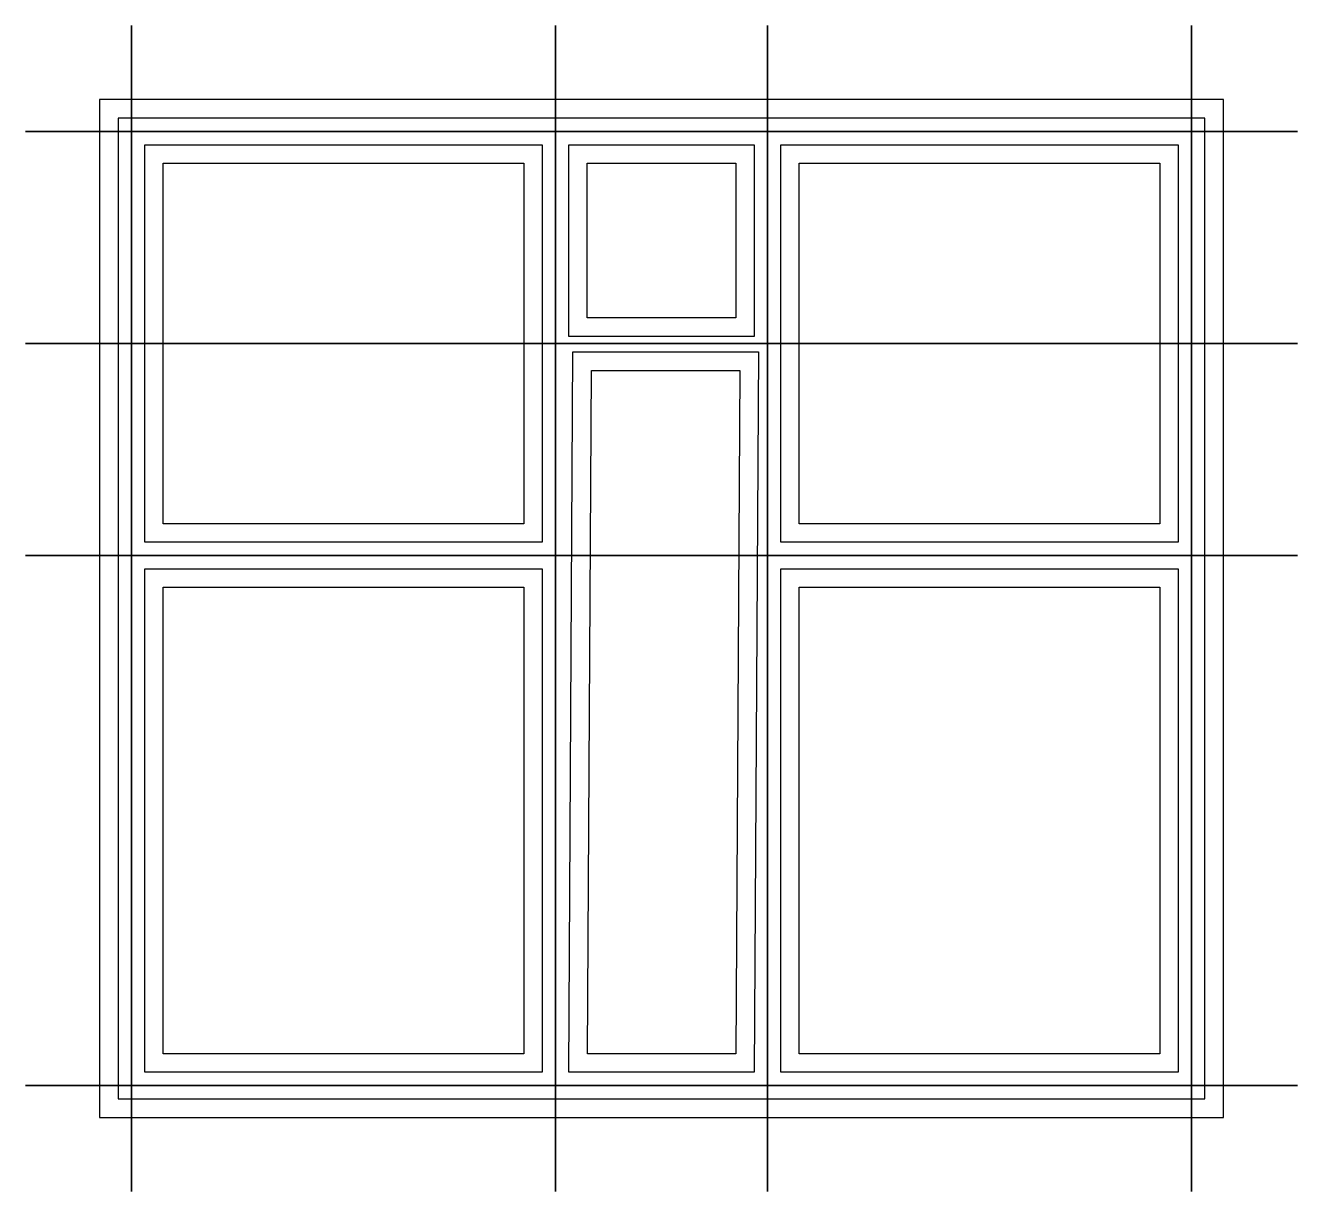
# Model space of a CAD drawing. Header units: metres. Extents: x 0 to 12, y 11 to 22.
import ezdxf

# ---------------------------------------------------------------- set-up
doc = ezdxf.new("R2010")
doc.units = ezdxf.units.M
doc.layers.add('IfcBeam', color=18, linetype='Continuous', lineweight=25, true_color=0x000000)
doc.layers.add('IfcWall', color=18, linetype='Continuous', lineweight=25, true_color=0x000000)
doc.layers.add('IfcProxy', color=1, linetype='Continuous', lineweight=35)

msp = doc.modelspace()

# ---------------------------------------------------------------- linework, layer by layer
at = {"layer": 'IfcBeam', "flags": 128}
for points in [[(11.3, 11.7), (11.3, 21.3), (0.7, 21.3), (0.7, 11.7)], [(1.3, 17.3), (1.3, 20.7), (4.7, 20.7), (4.7, 17.3)], [(5.3, 19.241), (5.3, 20.7), (6.7, 20.7), (6.7, 19.241)], [(7.3, 17.3), (7.3, 20.7), (10.7, 20.7), (10.7, 17.3)], [(5.301, 12.3), (5.339, 18.745), (6.739, 18.745), (6.701, 12.3)], [(1.3, 12.3), (1.3, 16.7), (4.7, 16.7), (4.7, 12.3)], [(7.3, 12.3), (7.3, 16.7), (10.7, 16.7), (10.7, 12.3)]]:
    msp.add_lwpolyline(points, close=True, dxfattribs=at)
at = {"layer": 'IfcProxy'}
for p, q in [((1, 11), (1, 22)), ((1, 11), (1, 22)), ((5, 11), (5, 22)), ((7, 11), (7, 22)), ((11, 11), (11, 22)), ((0, 21), (12, 21)), ((0, 19), (12, 19)), ((0, 17), (12, 17)), ((0, 12), (12, 12))]:
    msp.add_line(p, q, dxfattribs=at)
at = {"layer": 'IfcWall', "flags": 128}
for points in [[(11.125, 11.875), (11.125, 21.125), (0.875, 21.125), (0.875, 11.875)], [(1.125, 17.125), (1.125, 20.875), (4.875, 20.875), (4.875, 17.125)], [(5.125, 19.066), (5.125, 20.875), (6.875, 20.875), (6.875, 19.066)], [(7.125, 17.125), (7.125, 20.875), (10.875, 20.875), (10.875, 17.125)], [(5.125, 12.125), (5.165, 18.92), (6.915, 18.92), (6.875, 12.125)], [(1.125, 12.125), (1.125, 16.875), (4.875, 16.875), (4.875, 12.125)], [(7.125, 12.125), (7.125, 16.875), (10.875, 16.875), (10.875, 12.125)]]:
    msp.add_lwpolyline(points, close=True, dxfattribs=at)

doc.saveas('drawing.dxf')
